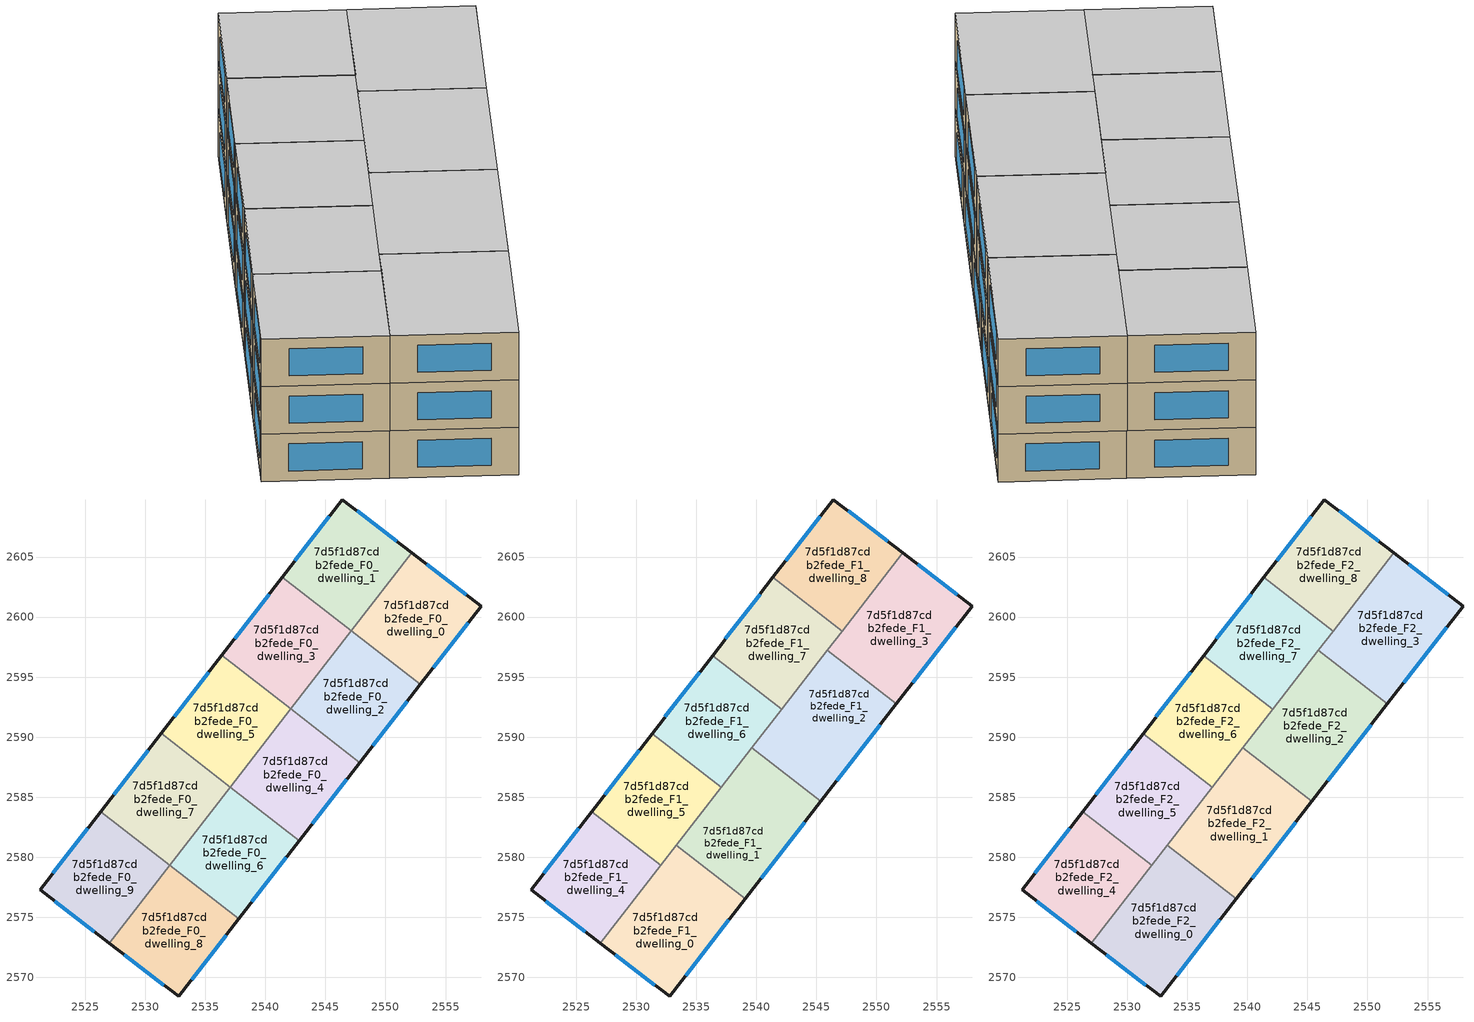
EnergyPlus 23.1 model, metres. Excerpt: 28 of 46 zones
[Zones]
7d5f1d87cdb2fede_F0_dwelling_0
 floor ground (EU_floor_Construction): 2557.96,2600.91 2552.9,2594.39 2547.16,2598.84 2552.19,2605.34 z0
 wall outside (EU_wall_Construction): 2552.9,2594.39 2557.96,2600.91 2552.19,2605.34 z0:3
 wall to 7d5f1d87cdb2fede_F0_dwelling_1 (EU_wall_Construction): 2552.19,2605.34 2547.16,2598.84 z0:3
 wall to 7d5f1d87cdb2fede_F0_dwelling_2 (EU_wall_Construction): 2547.16,2598.84 2552.9,2594.39 z0:3
 window (EU_Window_Construction): 2556.72,2601.86 2553.43,2604.39 / 2553.99,2595.79 2556.87,2599.52 z0.64:2.36
 ceiling adiabatic (EU_roof_Construction): 2552.9,2594.39 2557.96,2600.91 2552.19,2605.34 2547.16,2598.84 z3
7d5f1d87cdb2fede_F0_dwelling_1
 floor ground (EU_floor_Construction): 2552.19,2605.34 2547.16,2598.84 2541.4,2603.3 2546.41,2609.78 z0
 wall outside (EU_wall_Construction): 2552.19,2605.34 2546.41,2609.78 2541.4,2603.3 z0:3
 wall to 7d5f1d87cdb2fede_F0_dwelling_3 (EU_wall_Construction): 2541.4,2603.3 2547.15,2598.85 z0:3
 wall to 7d5f1d87cdb2fede_F0_dwelling_2 (EU_wall_Construction): 2547.15,2598.85 2547.16,2598.84 z0:3
 window (EU_Window_Construction): 2545.34,2608.4 2542.47,2604.69 / 2550.96,2606.29 2547.65,2608.83 z0.64:2.36
 ceiling adiabatic (EU_roof_Construction): 2547.16,2598.84 2552.19,2605.34 2552.18,2605.35 2547.15,2598.85 z3
7d5f1d87cdb2fede_F0_dwelling_2
 floor ground (EU_floor_Construction): 2552.9,2594.39 2547.87,2587.89 2542.11,2592.35 2547.15,2598.85 z0
 wall outside (EU_wall_Construction): 2547.87,2587.89 2552.9,2594.39 z0:3
 wall to 7d5f1d87cdb2fede_F0_dwelling_3 (EU_wall_Construction): 2547.15,2598.85 2542.11,2592.35 z0:3
 wall to 7d5f1d87cdb2fede_F0_dwelling_4 (EU_wall_Construction): 2542.11,2592.35 2547.87,2587.89 z0:3
 window (EU_Window_Construction): 2548.95,2589.28 2551.83,2593 z0.64:2.36
 ceiling adiabatic (EU_roof_Construction): 2551.65,2592.78 2552.9,2594.39 2547.15,2598.85 2542.11,2592.35 2545.9,2597.23 z3
7d5f1d87cdb2fede_F0_dwelling_3
 floor ground (EU_floor_Construction): 2547.15,2598.85 2542.11,2592.35 2536.36,2596.81 2541.4,2603.3 z0
 wall outside (EU_wall_Construction): 2541.4,2603.3 2536.36,2596.81 z0:3
 wall to 7d5f1d87cdb2fede_F0_dwelling_5 (EU_wall_Construction): 2536.36,2596.81 2542.11,2592.35 z0:3
 window (EU_Window_Construction): 2540.32,2601.91 2537.44,2598.2 z0.64:2.36
7d5f1d87cdb2fede_F0_dwelling_4
 floor ground (EU_floor_Construction): 2547.87,2587.89 2542.84,2581.39 2537.08,2585.85 2542.11,2592.35 z0
 wall outside (EU_wall_Construction): 2542.84,2581.39 2547.87,2587.89 z0:3
 wall to 7d5f1d87cdb2fede_F0_dwelling_5 (EU_wall_Construction): 2542.11,2592.35 2537.08,2585.85 z0:3
 wall to 7d5f1d87cdb2fede_F0_dwelling_6 (EU_wall_Construction): 2537.08,2585.85 2542.84,2581.39 z0:3
 window (EU_Window_Construction): 2543.91,2582.78 2546.79,2586.5 z0.64:2.36
 ceiling adiabatic (EU_roof_Construction): 2542.84,2581.39 2547.87,2587.89 2542.11,2592.35 2537.08,2585.85 z3
7d5f1d87cdb2fede_F0_dwelling_5
 floor ground (EU_floor_Construction): 2542.11,2592.35 2537.08,2585.85 2531.33,2590.31 2536.36,2596.81 z0
 wall outside (EU_wall_Construction): 2536.36,2596.81 2531.33,2590.31 z0:3
 wall to 7d5f1d87cdb2fede_F0_dwelling_7 (EU_wall_Construction): 2531.33,2590.31 2537.08,2585.85 z0:3
 window (EU_Window_Construction): 2535.28,2595.41 2532.41,2591.7 z0.64:2.36
7d5f1d87cdb2fede_F0_dwelling_6
 floor ground (EU_floor_Construction): 2542.84,2581.39 2537.8,2574.89 2532.05,2579.35 2537.08,2585.85 z0
 wall outside (EU_wall_Construction): 2537.8,2574.89 2542.84,2581.39 z0:3
 wall to 7d5f1d87cdb2fede_F0_dwelling_7 (EU_wall_Construction): 2537.08,2585.85 2532.05,2579.35 z0:3
 wall to 7d5f1d87cdb2fede_F0_dwelling_8 (EU_wall_Construction): 2532.05,2579.35 2537.8,2574.89 z0:3
 window (EU_Window_Construction): 2538.88,2576.29 2541.76,2580 z0.64:2.36
7d5f1d87cdb2fede_F0_dwelling_7
 floor ground (EU_floor_Construction): 2537.08,2585.85 2532.05,2579.35 2526.29,2583.81 2531.33,2590.31 z0
 wall outside (EU_wall_Construction): 2531.33,2590.31 2526.29,2583.81 z0:3
 wall to 7d5f1d87cdb2fede_F0_dwelling_9 (EU_wall_Construction): 2526.29,2583.81 2532.04,2579.36 z0:3
 wall to 7d5f1d87cdb2fede_F0_dwelling_8 (EU_wall_Construction): 2532.04,2579.36 2532.05,2579.35 z0:3
 window (EU_Window_Construction): 2530.25,2588.91 2527.37,2585.2 z0.64:2.36
7d5f1d87cdb2fede_F0_dwelling_8
 floor ground (EU_floor_Construction): 2537.8,2574.89 2532.78,2568.42 2527,2572.86 2532.04,2579.36 z0
 wall outside (EU_wall_Construction): 2527,2572.86 2532.78,2568.42 2537.8,2574.89 z0:3
 wall to 7d5f1d87cdb2fede_F0_dwelling_9 (EU_wall_Construction): 2532.04,2579.36 2527,2572.86 z0:3
 window (EU_Window_Construction): 2533.86,2569.8 2536.73,2573.51 / 2528.24,2571.91 2531.54,2569.37 z0.64:2.36
7d5f1d87cdb2fede_F0_dwelling_9
 floor ground (EU_floor_Construction): 2532.04,2579.36 2527,2572.86 2521.24,2577.29 2526.29,2583.81 z0
 wall outside (EU_wall_Construction): 2526.29,2583.81 2521.24,2577.29 2527,2572.86 z0:3
 window (EU_Window_Construction): 2525.21,2582.41 2522.32,2578.68 / 2522.47,2576.34 2525.77,2573.81 z0.64:2.36
7d5f1d87cdb2fede_F1_dwelling_0
 floor to 7d5f1d87cdb2fede_F0_dwelling_8 (EU_floor_Construction): 2537.8,2574.89 2532.78,2568.42 2527.01,2572.85 2532.05,2579.35 z3
 floor to 7d5f1d87cdb2fede_F0_dwelling_6 (EU_floor_Construction): 2539.07,2576.53 2537.8,2574.89 2532.05,2579.35 2533.31,2580.99 z3
 wall outside (EU_wall_Construction): 2527.01,2572.85 2532.78,2568.42 2539.07,2576.53 z3:6
 wall to 7d5f1d87cdb2fede_F1_dwelling_1 (EU_wall_Construction): 2539.07,2576.53 2533.31,2580.99 z3:6
 wall to 7d5f1d87cdb2fede_F1_dwelling_4 (EU_wall_Construction): 2532.04,2579.34 2527.01,2572.85 z3:6
 wall to 7d5f1d87cdb2fede_F1_dwelling_5 (EU_wall_Construction): 2533.31,2580.99 2532.04,2579.34 z3:6
 window (EU_Window_Construction): 2534.13,2570.15 2537.72,2574.79 / 2528.25,2571.9 2531.55,2569.36 z3.64:5.36
7d5f1d87cdb2fede_F1_dwelling_1
 floor to 7d5f1d87cdb2fede_F0_dwelling_6 (EU_floor_Construction): 2542.83,2581.39 2539.07,2576.53 2533.31,2580.99 2537.08,2585.85 z3
 floor adiabatic (EU_floor_Construction): 2545.36,2584.65 2542.83,2581.39 2537.08,2585.85 2539.61,2589.11 z3
 wall outside (EU_wall_Construction): 2539.07,2576.53 2545.36,2584.65 z3:6
 wall to 7d5f1d87cdb2fede_F1_dwelling_2 (EU_wall_Construction): 2545.36,2584.65 2539.61,2589.11 z3:6
 wall to 7d5f1d87cdb2fede_F1_dwelling_5 (EU_wall_Construction): 2537.07,2585.84 2533.31,2580.99 z3:6
 wall to 7d5f1d87cdb2fede_F1_dwelling_6 (EU_wall_Construction): 2539.61,2589.11 2537.07,2585.84 z3:6
 window (EU_Window_Construction): 2540.41,2578.27 2544.01,2582.91 z3.64:5.36
7d5f1d87cdb2fede_F1_dwelling_2
 floor to 7d5f1d87cdb2fede_F0_dwelling_2 (EU_floor_Construction): 2551.65,2592.78 2547.87,2587.89 2542.12,2592.35 2545.9,2597.23 z3
 floor adiabatic (EU_floor_Construction): 2547.87,2587.89 2545.36,2584.65 2539.61,2589.11 2542.12,2592.35 z3
 wall outside (EU_wall_Construction): 2545.36,2584.65 2551.65,2592.78 z3:6
 wall to 7d5f1d87cdb2fede_F1_dwelling_3 (EU_wall_Construction): 2551.65,2592.78 2545.9,2597.23 z3:6
 wall to 7d5f1d87cdb2fede_F1_dwelling_7 (EU_wall_Construction): 2545.9,2597.23 2542.11,2592.34 z3:6
 wall to 7d5f1d87cdb2fede_F1_dwelling_6 (EU_wall_Construction): 2542.11,2592.34 2539.61,2589.11 z3:6
 window (EU_Window_Construction): 2546.71,2586.39 2550.31,2591.04 z3.64:5.36
7d5f1d87cdb2fede_F1_dwelling_3
 floor adiabatic (EU_floor_Construction): 2557.96,2600.91 2551.65,2592.78 2545.9,2597.23 2552.18,2605.35 z3
 wall outside (EU_wall_Construction): 2551.65,2592.78 2557.96,2600.91 2552.18,2605.35 z3:6
 wall to 7d5f1d87cdb2fede_F1_dwelling_8 (EU_wall_Construction): 2552.18,2605.35 2547.14,2598.84 z3:6
 wall to 7d5f1d87cdb2fede_F1_dwelling_7 (EU_wall_Construction): 2547.14,2598.84 2545.9,2597.23 z3:6
 window (EU_Window_Construction): 2556.72,2601.86 2553.42,2604.4 / 2553,2594.52 2556.61,2599.17 z3.64:5.36
7d5f1d87cdb2fede_F1_dwelling_4
 floor to 7d5f1d87cdb2fede_F0_dwelling_9 (EU_floor_Construction): 2532.03,2579.35 2527,2572.86 2521.24,2577.29 2526.28,2583.8 z3
 floor to 7d5f1d87cdb2fede_F0_dwelling_8 (EU_floor_Construction): 2532.04,2579.34 2527.01,2572.85 2527,2572.86 2532.03,2579.35 z3
 wall outside (EU_wall_Construction): 2526.28,2583.8 2521.24,2577.29 2527.01,2572.85 z3:6
 wall to 7d5f1d87cdb2fede_F1_dwelling_5 (EU_wall_Construction): 2532.04,2579.34 2526.28,2583.8 z3:6
 window (EU_Window_Construction): 2522.48,2576.34 2525.78,2573.8 / 2525.2,2582.4 2522.32,2578.68 z3.64:5.36
7d5f1d87cdb2fede_F1_dwelling_5
 floor to 7d5f1d87cdb2fede_F0_dwelling_7 (EU_floor_Construction): 2537.07,2585.84 2532.05,2579.35 2526.29,2583.81 2531.32,2590.3 z3
 floor to 7d5f1d87cdb2fede_F0_dwelling_9 (EU_floor_Construction): 2532.04,2579.36 2532.03,2579.35 2526.28,2583.8 2526.29,2583.81 z3
 wall outside (EU_wall_Construction): 2531.32,2590.3 2526.28,2583.8 z3:6
 wall to 7d5f1d87cdb2fede_F1_dwelling_6 (EU_wall_Construction): 2537.07,2585.84 2531.32,2590.3 z3:6
 window (EU_Window_Construction): 2530.24,2588.9 2527.36,2585.19 z3.64:5.36
7d5f1d87cdb2fede_F1_dwelling_6
 floor to 7d5f1d87cdb2fede_F0_dwelling_5 (EU_floor_Construction): 2542.11,2592.34 2537.08,2585.85 2531.33,2590.31 2536.35,2596.79 z3
 floor to 7d5f1d87cdb2fede_F0_dwelling_7 (EU_floor_Construction): 2537.08,2585.85 2537.07,2585.84 2531.32,2590.3 2531.33,2590.31 z3
 wall outside (EU_wall_Construction): 2536.35,2596.79 2531.32,2590.3 z3:6
 wall to 7d5f1d87cdb2fede_F1_dwelling_7 (EU_wall_Construction): 2542.11,2592.34 2536.35,2596.79 z3:6
 window (EU_Window_Construction): 2535.27,2595.4 2532.4,2591.69 z3.64:5.36
7d5f1d87cdb2fede_F1_dwelling_7
 floor to 7d5f1d87cdb2fede_F0_dwelling_3 (EU_floor_Construction): 2547.14,2598.84 2542.11,2592.35 2536.36,2596.81 2541.39,2603.29 z3
 floor to 7d5f1d87cdb2fede_F0_dwelling_5 (EU_floor_Construction): 2542.11,2592.35 2542.11,2592.34 2536.35,2596.79 2536.36,2596.81 z3
 wall outside (EU_wall_Construction): 2541.39,2603.29 2536.35,2596.79 z3:6
 wall to 7d5f1d87cdb2fede_F1_dwelling_8 (EU_wall_Construction): 2547.14,2598.84 2541.39,2603.29 z3:6
 window (EU_Window_Construction): 2540.31,2601.9 2537.43,2598.19 z3.64:5.36
7d5f1d87cdb2fede_F1_dwelling_8
 floor to 7d5f1d87cdb2fede_F0_dwelling_1 (EU_floor_Construction): 2552.18,2605.35 2547.15,2598.85 2541.4,2603.3 2546.41,2609.78 z3
 floor to 7d5f1d87cdb2fede_F0_dwelling_3 (EU_floor_Construction): 2547.15,2598.85 2547.14,2598.84 2541.39,2603.29 2541.4,2603.3 z3
 wall outside (EU_wall_Construction): 2552.18,2605.35 2546.41,2609.78 2541.39,2603.29 z3:6
 window (EU_Window_Construction): 2545.34,2608.39 2542.46,2604.68 / 2550.95,2606.3 2547.65,2608.83 z3.64:5.36
7d5f1d87cdb2fede_F2_dwelling_0
 floor to 7d5f1d87cdb2fede_F1_dwelling_0 (EU_floor_Construction): 2539.07,2576.53 2532.78,2568.42 2527.01,2572.85 2533.31,2580.99 z6
 wall outside (EU_wall_Construction): 2527.01,2572.85 2532.78,2568.42 2539.07,2576.53 z6:9
 wall to 7d5f1d87cdb2fede_F2_dwelling_1 (EU_wall_Construction): 2539.07,2576.53 2533.31,2580.99 z6:9
 wall to 7d5f1d87cdb2fede_F2_dwelling_4 (EU_wall_Construction): 2532.04,2579.34 2527.01,2572.85 z6:9
 wall to 7d5f1d87cdb2fede_F2_dwelling_5 (EU_wall_Construction): 2533.31,2580.99 2532.04,2579.34 z6:9
 window (EU_Window_Construction): 2534.13,2570.15 2537.72,2574.79 / 2528.25,2571.9 2531.55,2569.36 z6.64:8.36
 ceiling to 7d5f1d87cdb2fede_F3_dwelling_0 (EU_floor_Construction): 2532.78,2568.42 2539.07,2576.53 2533.31,2580.99 2527.01,2572.85 z9
7d5f1d87cdb2fede_F2_dwelling_1
 floor to 7d5f1d87cdb2fede_F1_dwelling_1 (EU_floor_Construction): 2545.36,2584.65 2539.07,2576.53 2533.31,2580.99 2539.61,2589.11 z6
 wall outside (EU_wall_Construction): 2539.07,2576.53 2545.36,2584.65 z6:9
 wall to 7d5f1d87cdb2fede_F2_dwelling_2 (EU_wall_Construction): 2545.36,2584.65 2539.61,2589.11 z6:9
 wall to 7d5f1d87cdb2fede_F2_dwelling_5 (EU_wall_Construction): 2537.07,2585.84 2533.31,2580.99 z6:9
 wall to 7d5f1d87cdb2fede_F2_dwelling_6 (EU_wall_Construction): 2539.61,2589.11 2537.07,2585.84 z6:9
 window (EU_Window_Construction): 2540.41,2578.27 2544.01,2582.91 z6.64:8.36
 ceiling to 7d5f1d87cdb2fede_F3_dwelling_1 (EU_floor_Construction): 2539.07,2576.53 2545.36,2584.65 2539.61,2589.11 2533.31,2580.99 z9
7d5f1d87cdb2fede_F2_dwelling_2
 floor to 7d5f1d87cdb2fede_F1_dwelling_2 (EU_floor_Construction): 2551.65,2592.78 2545.36,2584.65 2539.61,2589.11 2545.9,2597.23 z6
 wall outside (EU_wall_Construction): 2545.36,2584.65 2551.65,2592.78 z6:9
 wall to 7d5f1d87cdb2fede_F2_dwelling_3 (EU_wall_Construction): 2551.65,2592.78 2545.9,2597.23 z6:9
 wall to 7d5f1d87cdb2fede_F2_dwelling_7 (EU_wall_Construction): 2545.9,2597.23 2542.11,2592.34 z6:9
 wall to 7d5f1d87cdb2fede_F2_dwelling_6 (EU_wall_Construction): 2542.11,2592.34 2539.61,2589.11 z6:9
 window (EU_Window_Construction): 2546.71,2586.39 2550.31,2591.04 z6.64:8.36
 ceiling to 7d5f1d87cdb2fede_F3_dwelling_2 (EU_floor_Construction): 2545.36,2584.65 2551.65,2592.78 2545.9,2597.23 2539.61,2589.11 z9
7d5f1d87cdb2fede_F2_dwelling_3
 floor to 7d5f1d87cdb2fede_F1_dwelling_3 (EU_floor_Construction): 2557.96,2600.91 2551.65,2592.78 2545.9,2597.23 2552.18,2605.35 z6
 wall outside (EU_wall_Construction): 2551.65,2592.78 2557.96,2600.91 2552.18,2605.35 z6:9
 wall to 7d5f1d87cdb2fede_F2_dwelling_8 (EU_wall_Construction): 2552.18,2605.35 2547.14,2598.84 z6:9
 wall to 7d5f1d87cdb2fede_F2_dwelling_7 (EU_wall_Construction): 2547.14,2598.84 2545.9,2597.23 z6:9
 window (EU_Window_Construction): 2556.72,2601.86 2553.42,2604.4 / 2553,2594.52 2556.61,2599.17 z6.64:8.36
 ceiling to 7d5f1d87cdb2fede_F3_dwelling_3 (EU_floor_Construction): 2551.65,2592.78 2557.96,2600.91 2552.18,2605.35 2545.9,2597.23 z9
7d5f1d87cdb2fede_F2_dwelling_4
 floor to 7d5f1d87cdb2fede_F1_dwelling_4 (EU_floor_Construction): 2532.04,2579.34 2527.01,2572.85 2521.24,2577.29 2526.28,2583.8 z6
 wall outside (EU_wall_Construction): 2526.28,2583.8 2521.24,2577.29 2527.01,2572.85 z6:9
 wall to 7d5f1d87cdb2fede_F2_dwelling_5 (EU_wall_Construction): 2532.04,2579.34 2526.28,2583.8 z6:9
 window (EU_Window_Construction): 2522.48,2576.34 2525.78,2573.8 / 2525.2,2582.4 2522.32,2578.68 z6.64:8.36
 ceiling to 7d5f1d87cdb2fede_F3_dwelling_4 (EU_floor_Construction): 2527.01,2572.85 2532.04,2579.34 2526.28,2583.8 2521.24,2577.29 z9
7d5f1d87cdb2fede_F2_dwelling_5
 floor to 7d5f1d87cdb2fede_F1_dwelling_5 (EU_floor_Construction): 2537.07,2585.84 2532.04,2579.34 2526.28,2583.8 2531.32,2590.3 z6
 wall outside (EU_wall_Construction): 2531.32,2590.3 2526.28,2583.8 z6:9
 wall to 7d5f1d87cdb2fede_F2_dwelling_6 (EU_wall_Construction): 2537.07,2585.84 2531.32,2590.3 z6:9
 window (EU_Window_Construction): 2530.24,2588.9 2527.36,2585.19 z6.64:8.36
 ceiling to 7d5f1d87cdb2fede_F3_dwelling_5 (EU_floor_Construction): 2532.04,2579.34 2537.07,2585.84 2531.32,2590.3 2526.28,2583.8 z9
7d5f1d87cdb2fede_F2_dwelling_6
 floor to 7d5f1d87cdb2fede_F1_dwelling_6 (EU_floor_Construction): 2542.11,2592.34 2537.07,2585.84 2531.32,2590.3 2536.35,2596.79 z6
 wall outside (EU_wall_Construction): 2536.35,2596.79 2531.32,2590.3 z6:9
 wall to 7d5f1d87cdb2fede_F2_dwelling_7 (EU_wall_Construction): 2542.11,2592.34 2536.35,2596.79 z6:9
 window (EU_Window_Construction): 2535.27,2595.4 2532.4,2591.69 z6.64:8.36
 ceiling to 7d5f1d87cdb2fede_F3_dwelling_6 (EU_floor_Construction): 2537.07,2585.84 2542.11,2592.34 2536.35,2596.79 2531.32,2590.3 z9
7d5f1d87cdb2fede_F2_dwelling_7
 floor to 7d5f1d87cdb2fede_F1_dwelling_7 (EU_floor_Construction): 2547.14,2598.84 2542.11,2592.34 2536.35,2596.79 2541.39,2603.29 z6
 wall outside (EU_wall_Construction): 2541.39,2603.29 2536.35,2596.79 z6:9
 wall to 7d5f1d87cdb2fede_F2_dwelling_8 (EU_wall_Construction): 2547.14,2598.84 2541.39,2603.29 z6:9
 window (EU_Window_Construction): 2540.31,2601.9 2537.43,2598.19 z6.64:8.36
 ceiling to 7d5f1d87cdb2fede_F3_dwelling_7 (EU_floor_Construction): 2542.11,2592.34 2547.14,2598.84 2541.39,2603.29 2536.35,2596.79 z9
7d5f1d87cdb2fede_F2_dwelling_8
 floor to 7d5f1d87cdb2fede_F1_dwelling_8 (EU_floor_Construction): 2552.18,2605.35 2547.14,2598.84 2541.39,2603.29 2546.41,2609.78 z6
 wall outside (EU_wall_Construction): 2552.18,2605.35 2546.41,2609.78 2541.39,2603.29 z6:9
 window (EU_Window_Construction): 2545.34,2608.39 2542.46,2604.68 / 2550.95,2606.3 2547.65,2608.83 z6.64:8.36
 ceiling to 7d5f1d87cdb2fede_F3_dwelling_8 (EU_floor_Construction): 2547.14,2598.84 2552.18,2605.35 2546.41,2609.78 2541.39,2603.29 z9
[Building]
EU S2 Campaign: North Axis=0; Terrain=City; Solar Distribution=FullExterior
[Site:Location]
Yerevan-Zvartnots.Intl.AP: Latitude=40.15; Longitude=44.383; Time Zone=4; Elevation=854
[SizingPeriod:WeatherFileDays]
AnnualSizingPeriod: Begin Month=1; Begin Day of Month=1; End Month=12; End Day of Month=31; Day of Week for Start Day=Monday; Use Weather File Daylight Saving Period=No; Use Weather File Rain and Snow Indicators=No
[MATERIAL]
EU_InternalMass_Material: Roughness=MediumRough; Thickness=0.1; Conductivity=1; Density=1800; Specific Heat=900; Thermal Absorptance=0.9; Solar Absorptance=0.7; Visible Absorptance=0.7
[MATERIAL:NOMASS] Roughness=MediumRough; Thermal Absorptance=0.9; Solar Absorptance=0.7; Visible Absorptance=0.7
Name | Thermal Resistance
EU_wall_NoMass | 1.05043
EU_roof_NoMass | 1.45357
EU_floor_NoMass | 0.478065
[WINDOWMATERIAL:SIMPLEGLAZINGSYSTEM]
EU_Window_SimpleGlazing: UFactor=2.5566; Solar Heat Gain Coefficient=0.75; Visible Transmittance=0.75
[CONSTRUCTION]
EU_wall_Construction: EU_wall_NoMass
EU_roof_Construction: EU_roof_NoMass
EU_floor_Construction: EU_floor_NoMass
EU_Window_Construction: EU_Window_SimpleGlazing
EU_InternalMass_Construction: EU_InternalMass_Material
[ZONE] Type=1; Multiplier=1; Ceiling Height=autocalculate; Floor Area=autocalculate; Part of Total Floor Area=Yes
Name | Volume
7d5f1d87cdb2fede_F0_dwelling_0 | 179.514
7d5f1d87cdb2fede_F1_dwelling_0; 7d5f1d87cdb2fede_F2_dwelling_0 | 224.367
7d5f1d87cdb2fede_F0_dwelling_1; 7d5f1d87cdb2fede_F0_dwelling_8 | 179.521
7d5f1d87cdb2fede_F1_dwelling_1; 7d5f1d87cdb2fede_F2_dwelling_1 | 224.356
7d5f1d87cdb2fede_F0_dwelling_2; 7d5f1d87cdb2fede_F1_dwelling_5; 7d5f1d87cdb2fede_F2_dwelling_5; 7d5f1d87cdb2fede_F0_dwelling_6 | 179.528
7d5f1d87cdb2fede_F1_dwelling_2; 7d5f1d87cdb2fede_F2_dwelling_2 | 224.392
7d5f1d87cdb2fede_F0_dwelling_3 | 179.495
7d5f1d87cdb2fede_F1_dwelling_3; 7d5f1d87cdb2fede_F2_dwelling_3 | 224.372
7d5f1d87cdb2fede_F0_dwelling_4 | 179.51
7d5f1d87cdb2fede_F1_dwelling_4; 7d5f1d87cdb2fede_F2_dwelling_4; 7d5f1d87cdb2fede_F1_dwelling_8; 7d5f1d87cdb2fede_F2_dwelling_8 | 179.518
7d5f1d87cdb2fede_F0_dwelling_5; 7d5f1d87cdb2fede_F1_dwelling_7; 7d5f1d87cdb2fede_F2_dwelling_7 | 179.496
7d5f1d87cdb2fede_F1_dwelling_6; 7d5f1d87cdb2fede_F2_dwelling_6 | 179.529
7d5f1d87cdb2fede_F0_dwelling_7 | 179.526
7d5f1d87cdb2fede_F0_dwelling_9 | 179.513
[INTERNALMASS] Construction=EU_InternalMass_Construction
Name | Zone or ZoneList | Surface Area
7d5f1d87cdb2fede_F0_dwelling_0_EU_InternalMass | 7d5f1d87cdb2fede_F0_dwelling_0 | 59.8379
7d5f1d87cdb2fede_F0_dwelling_1_EU_InternalMass | 7d5f1d87cdb2fede_F0_dwelling_1 | 59.8404
7d5f1d87cdb2fede_F0_dwelling_2_EU_InternalMass | 7d5f1d87cdb2fede_F0_dwelling_2 | 59.8427
7d5f1d87cdb2fede_F0_dwelling_3_EU_InternalMass | 7d5f1d87cdb2fede_F0_dwelling_3 | 59.8318
7d5f1d87cdb2fede_F0_dwelling_4_EU_InternalMass | 7d5f1d87cdb2fede_F0_dwelling_4 | 59.8368
7d5f1d87cdb2fede_F0_dwelling_5_EU_InternalMass | 7d5f1d87cdb2fede_F0_dwelling_5 | 59.8318
7d5f1d87cdb2fede_F0_dwelling_6_EU_InternalMass | 7d5f1d87cdb2fede_F0_dwelling_6 | 59.8427
7d5f1d87cdb2fede_F0_dwelling_7_EU_InternalMass | 7d5f1d87cdb2fede_F0_dwelling_7 | 59.842
7d5f1d87cdb2fede_F0_dwelling_8_EU_InternalMass | 7d5f1d87cdb2fede_F0_dwelling_8 | 59.8404
7d5f1d87cdb2fede_F0_dwelling_9_EU_InternalMass | 7d5f1d87cdb2fede_F0_dwelling_9 | 59.8379
7d5f1d87cdb2fede_F1_dwelling_0_EU_InternalMass | 7d5f1d87cdb2fede_F1_dwelling_0 | 74.7892
7d5f1d87cdb2fede_F1_dwelling_1_EU_InternalMass | 7d5f1d87cdb2fede_F1_dwelling_1 | 74.7853
7d5f1d87cdb2fede_F1_dwelling_2_EU_InternalMass | 7d5f1d87cdb2fede_F1_dwelling_2 | 74.8011
7d5f1d87cdb2fede_F1_dwelling_3_EU_InternalMass | 7d5f1d87cdb2fede_F1_dwelling_3 | 74.791
7d5f1d87cdb2fede_F1_dwelling_4_EU_InternalMass | 7d5f1d87cdb2fede_F1_dwelling_4 | 59.8393
7d5f1d87cdb2fede_F1_dwelling_5_EU_InternalMass | 7d5f1d87cdb2fede_F1_dwelling_5 | 59.8427
7d5f1d87cdb2fede_F1_dwelling_6_EU_InternalMass | 7d5f1d87cdb2fede_F1_dwelling_6 | 59.8427
7d5f1d87cdb2fede_F1_dwelling_7_EU_InternalMass | 7d5f1d87cdb2fede_F1_dwelling_7 | 59.8318
7d5f1d87cdb2fede_F1_dwelling_8_EU_InternalMass | 7d5f1d87cdb2fede_F1_dwelling_8 | 59.8393
7d5f1d87cdb2fede_F2_dwelling_0_EU_InternalMass | 7d5f1d87cdb2fede_F2_dwelling_0 | 74.7892
7d5f1d87cdb2fede_F2_dwelling_1_EU_InternalMass | 7d5f1d87cdb2fede_F2_dwelling_1 | 74.7853
7d5f1d87cdb2fede_F2_dwelling_2_EU_InternalMass | 7d5f1d87cdb2fede_F2_dwelling_2 | 74.8011
7d5f1d87cdb2fede_F2_dwelling_3_EU_InternalMass | 7d5f1d87cdb2fede_F2_dwelling_3 | 74.791
7d5f1d87cdb2fede_F2_dwelling_4_EU_InternalMass | 7d5f1d87cdb2fede_F2_dwelling_4 | 59.8393
7d5f1d87cdb2fede_F2_dwelling_5_EU_InternalMass | 7d5f1d87cdb2fede_F2_dwelling_5 | 59.8427
7d5f1d87cdb2fede_F2_dwelling_6_EU_InternalMass | 7d5f1d87cdb2fede_F2_dwelling_6 | 59.8427
7d5f1d87cdb2fede_F2_dwelling_7_EU_InternalMass | 7d5f1d87cdb2fede_F2_dwelling_7 | 59.8318
7d5f1d87cdb2fede_F2_dwelling_8_EU_InternalMass | 7d5f1d87cdb2fede_F2_dwelling_8 | 59.8393
[OTHEREQUIPMENT] Fuel Type=Electricity; Design Level Calculation Method=Watts/Area; Power per Zone Floor Area=1; Fraction Latent=0; Fraction Radiant=0; Fraction Lost=0; Carbon Dioxide Generation Rate=0; EndUse Subcategory=EU_Step8_InternalGains
Name | Zone or ZoneList or Space or SpaceList | Schedule
EU_Step8_InternalGain_7d5f1d87cdb2fede_F0_dwelling_0_f000 | 7d5f1d87cdb2fede_F0_dwelling_0 | EU_Step8_GainSchedule_7d5f1d87cdb2fede_F0_dwelling_0_f000
EU_Step8_InternalGain_7d5f1d87cdb2fede_F0_dwelling_1_f000 | 7d5f1d87cdb2fede_F0_dwelling_1 | EU_Step8_GainSchedule_7d5f1d87cdb2fede_F0_dwelling_1_f000
EU_Step8_InternalGain_7d5f1d87cdb2fede_F0_dwelling_2_f000 | 7d5f1d87cdb2fede_F0_dwelling_2 | EU_Step8_GainSchedule_7d5f1d87cdb2fede_F0_dwelling_2_f000
EU_Step8_InternalGain_7d5f1d87cdb2fede_F0_dwelling_3_f000 | 7d5f1d87cdb2fede_F0_dwelling_3 | EU_Step8_GainSchedule_7d5f1d87cdb2fede_F0_dwelling_3_f000
EU_Step8_InternalGain_7d5f1d87cdb2fede_F0_dwelling_4_f000 | 7d5f1d87cdb2fede_F0_dwelling_4 | EU_Step8_GainSchedule_7d5f1d87cdb2fede_F0_dwelling_4_f000
EU_Step8_InternalGain_7d5f1d87cdb2fede_F0_dwelling_5_f000 | 7d5f1d87cdb2fede_F0_dwelling_5 | EU_Step8_GainSchedule_7d5f1d87cdb2fede_F0_dwelling_5_f000
EU_Step8_InternalGain_7d5f1d87cdb2fede_F0_dwelling_6_f000 | 7d5f1d87cdb2fede_F0_dwelling_6 | EU_Step8_GainSchedule_7d5f1d87cdb2fede_F0_dwelling_6_f000
EU_Step8_InternalGain_7d5f1d87cdb2fede_F0_dwelling_7_f000 | 7d5f1d87cdb2fede_F0_dwelling_7 | EU_Step8_GainSchedule_7d5f1d87cdb2fede_F0_dwelling_7_f000
EU_Step8_InternalGain_7d5f1d87cdb2fede_F0_dwelling_8_f000 | 7d5f1d87cdb2fede_F0_dwelling_8 | EU_Step8_GainSchedule_7d5f1d87cdb2fede_F0_dwelling_8_f000
EU_Step8_InternalGain_7d5f1d87cdb2fede_F0_dwelling_9_f000 | 7d5f1d87cdb2fede_F0_dwelling_9 | EU_Step8_GainSchedule_7d5f1d87cdb2fede_F0_dwelling_9_f000
EU_Step8_InternalGain_7d5f1d87cdb2fede_F1_dwelling_0_f000 | 7d5f1d87cdb2fede_F1_dwelling_0 | EU_Step8_GainSchedule_7d5f1d87cdb2fede_F1_dwelling_0_f000
EU_Step8_InternalGain_7d5f1d87cdb2fede_F1_dwelling_1_f000 | 7d5f1d87cdb2fede_F1_dwelling_1 | EU_Step8_GainSchedule_7d5f1d87cdb2fede_F1_dwelling_1_f000
EU_Step8_InternalGain_7d5f1d87cdb2fede_F1_dwelling_2_f000 | 7d5f1d87cdb2fede_F1_dwelling_2 | EU_Step8_GainSchedule_7d5f1d87cdb2fede_F1_dwelling_2_f000
EU_Step8_InternalGain_7d5f1d87cdb2fede_F1_dwelling_3_f000 | 7d5f1d87cdb2fede_F1_dwelling_3 | EU_Step8_GainSchedule_7d5f1d87cdb2fede_F1_dwelling_3_f000
EU_Step8_InternalGain_7d5f1d87cdb2fede_F1_dwelling_4_f000 | 7d5f1d87cdb2fede_F1_dwelling_4 | EU_Step8_GainSchedule_7d5f1d87cdb2fede_F1_dwelling_4_f000
EU_Step8_InternalGain_7d5f1d87cdb2fede_F1_dwelling_5_f000 | 7d5f1d87cdb2fede_F1_dwelling_5 | EU_Step8_GainSchedule_7d5f1d87cdb2fede_F1_dwelling_5_f000
EU_Step8_InternalGain_7d5f1d87cdb2fede_F1_dwelling_6_f000 | 7d5f1d87cdb2fede_F1_dwelling_6 | EU_Step8_GainSchedule_7d5f1d87cdb2fede_F1_dwelling_6_f000
EU_Step8_InternalGain_7d5f1d87cdb2fede_F1_dwelling_7_f000 | 7d5f1d87cdb2fede_F1_dwelling_7 | EU_Step8_GainSchedule_7d5f1d87cdb2fede_F1_dwelling_7_f000
EU_Step8_InternalGain_7d5f1d87cdb2fede_F1_dwelling_8_f000 | 7d5f1d87cdb2fede_F1_dwelling_8 | EU_Step8_GainSchedule_7d5f1d87cdb2fede_F1_dwelling_8_f000
EU_Step8_InternalGain_7d5f1d87cdb2fede_F2_dwelling_0_f000 | 7d5f1d87cdb2fede_F2_dwelling_0 | EU_Step8_GainSchedule_7d5f1d87cdb2fede_F2_dwelling_0_f000
EU_Step8_InternalGain_7d5f1d87cdb2fede_F2_dwelling_1_f000 | 7d5f1d87cdb2fede_F2_dwelling_1 | EU_Step8_GainSchedule_7d5f1d87cdb2fede_F2_dwelling_1_f000
EU_Step8_InternalGain_7d5f1d87cdb2fede_F2_dwelling_2_f000 | 7d5f1d87cdb2fede_F2_dwelling_2 | EU_Step8_GainSchedule_7d5f1d87cdb2fede_F2_dwelling_2_f000
EU_Step8_InternalGain_7d5f1d87cdb2fede_F2_dwelling_3_f000 | 7d5f1d87cdb2fede_F2_dwelling_3 | EU_Step8_GainSchedule_7d5f1d87cdb2fede_F2_dwelling_3_f000
EU_Step8_InternalGain_7d5f1d87cdb2fede_F2_dwelling_4_f000 | 7d5f1d87cdb2fede_F2_dwelling_4 | EU_Step8_GainSchedule_7d5f1d87cdb2fede_F2_dwelling_4_f000
EU_Step8_InternalGain_7d5f1d87cdb2fede_F2_dwelling_5_f000 | 7d5f1d87cdb2fede_F2_dwelling_5 | EU_Step8_GainSchedule_7d5f1d87cdb2fede_F2_dwelling_5_f000
EU_Step8_InternalGain_7d5f1d87cdb2fede_F2_dwelling_6_f000 | 7d5f1d87cdb2fede_F2_dwelling_6 | EU_Step8_GainSchedule_7d5f1d87cdb2fede_F2_dwelling_6_f000
EU_Step8_InternalGain_7d5f1d87cdb2fede_F2_dwelling_7_f000 | 7d5f1d87cdb2fede_F2_dwelling_7 | EU_Step8_GainSchedule_7d5f1d87cdb2fede_F2_dwelling_7_f000
EU_Step8_InternalGain_7d5f1d87cdb2fede_F2_dwelling_8_f000 | 7d5f1d87cdb2fede_F2_dwelling_8 | EU_Step8_GainSchedule_7d5f1d87cdb2fede_F2_dwelling_8_f000
[ZONEVENTILATION:DESIGNFLOWRATE] Schedule=EU_AlwaysOn; Design Flow Rate Calculation Method=AirChanges/Hour; Air Changes per Hour=0.557805; Ventilation Type=Natural; Fan Pressure Rise=0; Fan Total Efficiency=1; Constant Term Coefficient=1; Temperature Term Coefficient=0; Velocity Term Coefficient=0; Velocity Squared Term Coefficient=0; Minimum Indoor Temperature=-100; Maximum Indoor Temperature=100; Delta Temperature=-100; Minimum Outdoor Temperature=-100; Maximum Outdoor Temperature=100; Maximum Wind Speed=40
Name | Zone or ZoneList or Space or SpaceList
EU_ConstantAir_7d5f1d87cdb2fede_F0_dwelling_0 | 7d5f1d87cdb2fede_F0_dwelling_0
EU_ConstantAir_7d5f1d87cdb2fede_F0_dwelling_1 | 7d5f1d87cdb2fede_F0_dwelling_1
EU_ConstantAir_7d5f1d87cdb2fede_F0_dwelling_2 | 7d5f1d87cdb2fede_F0_dwelling_2
EU_ConstantAir_7d5f1d87cdb2fede_F0_dwelling_3 | 7d5f1d87cdb2fede_F0_dwelling_3
EU_ConstantAir_7d5f1d87cdb2fede_F0_dwelling_4 | 7d5f1d87cdb2fede_F0_dwelling_4
EU_ConstantAir_7d5f1d87cdb2fede_F0_dwelling_5 | 7d5f1d87cdb2fede_F0_dwelling_5
EU_ConstantAir_7d5f1d87cdb2fede_F0_dwelling_6 | 7d5f1d87cdb2fede_F0_dwelling_6
EU_ConstantAir_7d5f1d87cdb2fede_F0_dwelling_7 | 7d5f1d87cdb2fede_F0_dwelling_7
EU_ConstantAir_7d5f1d87cdb2fede_F0_dwelling_8 | 7d5f1d87cdb2fede_F0_dwelling_8
EU_ConstantAir_7d5f1d87cdb2fede_F0_dwelling_9 | 7d5f1d87cdb2fede_F0_dwelling_9
EU_ConstantAir_7d5f1d87cdb2fede_F1_dwelling_0 | 7d5f1d87cdb2fede_F1_dwelling_0
EU_ConstantAir_7d5f1d87cdb2fede_F1_dwelling_1 | 7d5f1d87cdb2fede_F1_dwelling_1
EU_ConstantAir_7d5f1d87cdb2fede_F1_dwelling_2 | 7d5f1d87cdb2fede_F1_dwelling_2
EU_ConstantAir_7d5f1d87cdb2fede_F1_dwelling_3 | 7d5f1d87cdb2fede_F1_dwelling_3
EU_ConstantAir_7d5f1d87cdb2fede_F1_dwelling_4 | 7d5f1d87cdb2fede_F1_dwelling_4
EU_ConstantAir_7d5f1d87cdb2fede_F1_dwelling_5 | 7d5f1d87cdb2fede_F1_dwelling_5
EU_ConstantAir_7d5f1d87cdb2fede_F1_dwelling_6 | 7d5f1d87cdb2fede_F1_dwelling_6
EU_ConstantAir_7d5f1d87cdb2fede_F1_dwelling_7 | 7d5f1d87cdb2fede_F1_dwelling_7
EU_ConstantAir_7d5f1d87cdb2fede_F1_dwelling_8 | 7d5f1d87cdb2fede_F1_dwelling_8
EU_ConstantAir_7d5f1d87cdb2fede_F2_dwelling_0 | 7d5f1d87cdb2fede_F2_dwelling_0
EU_ConstantAir_7d5f1d87cdb2fede_F2_dwelling_1 | 7d5f1d87cdb2fede_F2_dwelling_1
EU_ConstantAir_7d5f1d87cdb2fede_F2_dwelling_2 | 7d5f1d87cdb2fede_F2_dwelling_2
EU_ConstantAir_7d5f1d87cdb2fede_F2_dwelling_3 | 7d5f1d87cdb2fede_F2_dwelling_3
EU_ConstantAir_7d5f1d87cdb2fede_F2_dwelling_4 | 7d5f1d87cdb2fede_F2_dwelling_4
EU_ConstantAir_7d5f1d87cdb2fede_F2_dwelling_5 | 7d5f1d87cdb2fede_F2_dwelling_5
EU_ConstantAir_7d5f1d87cdb2fede_F2_dwelling_6 | 7d5f1d87cdb2fede_F2_dwelling_6
EU_ConstantAir_7d5f1d87cdb2fede_F2_dwelling_7 | 7d5f1d87cdb2fede_F2_dwelling_7
EU_ConstantAir_7d5f1d87cdb2fede_F2_dwelling_8 | 7d5f1d87cdb2fede_F2_dwelling_8
[HVACTEMPLATE:THERMOSTAT] Constant Heating Setpoint=20; Constant Cooling Setpoint=50
EU_HeatOnly_7d5f1d87cdb2fede_F0_dwelling_0; EU_HeatOnly_7d5f1d87cdb2fede_F0_dwelling_1; EU_HeatOnly_7d5f1d87cdb2fede_F0_dwelling_2; EU_HeatOnly_7d5f1d87cdb2fede_F0_dwelling_3; EU_HeatOnly_7d5f1d87cdb2fede_F0_dwelling_4; EU_HeatOnly_7d5f1d87cdb2fede_F0_dwelling_5; EU_HeatOnly_7d5f1d87cdb2fede_F0_dwelling_6; EU_HeatOnly_7d5f1d87cdb2fede_F0_dwelling_7; EU_HeatOnly_7d5f1d87cdb2fede_F0_dwelling_8; EU_HeatOnly_7d5f1d87cdb2fede_F0_dwelling_9; EU_HeatOnly_7d5f1d87cdb2fede_F1_dwelling_0; EU_HeatOnly_7d5f1d87cdb2fede_F1_dwelling_1; EU_HeatOnly_7d5f1d87cdb2fede_F1_dwelling_2; EU_HeatOnly_7d5f1d87cdb2fede_F1_dwelling_3; EU_HeatOnly_7d5f1d87cdb2fede_F1_dwelling_4; EU_HeatOnly_7d5f1d87cdb2fede_F1_dwelling_5; EU_HeatOnly_7d5f1d87cdb2fede_F1_dwelling_6; EU_HeatOnly_7d5f1d87cdb2fede_F1_dwelling_7; EU_HeatOnly_7d5f1d87cdb2fede_F1_dwelling_8; EU_HeatOnly_7d5f1d87cdb2fede_F2_dwelling_0; EU_HeatOnly_7d5f1d87cdb2fede_F2_dwelling_1; EU_HeatOnly_7d5f1d87cdb2fede_F2_dwelling_2; EU_HeatOnly_7d5f1d87cdb2fede_F2_dwelling_3; EU_HeatOnly_7d5f1d87cdb2fede_F2_dwelling_4; EU_HeatOnly_7d5f1d87cdb2fede_F2_dwelling_5; EU_HeatOnly_7d5f1d87cdb2fede_F2_dwelling_6; EU_HeatOnly_7d5f1d87cdb2fede_F2_dwelling_7; EU_HeatOnly_7d5f1d87cdb2fede_F2_dwelling_8; EU_HeatOnly_7d5f1d87cdb2fede_F3_dwelling_0; EU_HeatOnly_7d5f1d87cdb2fede_F3_dwelling_1; EU_HeatOnly_7d5f1d87cdb2fede_F3_dwelling_2; EU_HeatOnly_7d5f1d87cdb2fede_F3_dwelling_3; EU_HeatOnly_7d5f1d87cdb2fede_F3_dwelling_4; EU_HeatOnly_7d5f1d87cdb2fede_F3_dwelling_5; EU_HeatOnly_7d5f1d87cdb2fede_F3_dwelling_6; EU_HeatOnly_7d5f1d87cdb2fede_F3_dwelling_7; EU_HeatOnly_7d5f1d87cdb2fede_F3_dwelling_8; EU_HeatOnly_7d5f1d87cdb2fede_F4_dwelling_0; EU_HeatOnly_7d5f1d87cdb2fede_F4_dwelling_1; EU_HeatOnly_7d5f1d87cdb2fede_F4_dwelling_2; EU_HeatOnly_7d5f1d87cdb2fede_F4_dwelling_3; EU_HeatOnly_7d5f1d87cdb2fede_F4_dwelling_4; EU_HeatOnly_7d5f1d87cdb2fede_F4_dwelling_5; EU_HeatOnly_7d5f1d87cdb2fede_F4_dwelling_6; EU_HeatOnly_7d5f1d87cdb2fede_F4_dwelling_7; EU_HeatOnly_7d5f1d87cdb2fede_F4_dwelling_8
[HVACTEMPLATE:ZONE:IDEALLOADSAIRSYSTEM] System Availability Schedule=EU_AlwaysOn; Maximum Heating Supply Air Temperature=50; Minimum Cooling Supply Air Temperature=13; Maximum Heating Supply Air Humidity Ratio=0.0156; Minimum Cooling Supply Air Humidity Ratio=0.0077; Heating Limit=NoLimit; Cooling Limit=NoLimit; Heating Availability Schedule=EU_AlwaysOn; Cooling Availability Schedule=EU_CoolingOff; Dehumidification Control Type=ConstantSensibleHeatRatio; Cooling Sensible Heat Ratio=0.7; Dehumidification Setpoint=60; Humidification Control Type=None; Humidification Setpoint=30; Outdoor Air Method=None; Outdoor Air Flow Rate per Person=0.00944; Outdoor Air Flow Rate per Zone Floor Area=0; Outdoor Air Flow Rate per Zone=0; Demand Controlled Ventilation Type=None; Outdoor Air Economizer Type=NoEconomizer; Heat Recovery Type=None; Sensible Heat Recovery Effectiveness=0.7; Latent Heat Recovery Effectiveness=0.65
Name | Template Thermostat
7d5f1d87cdb2fede_F0_dwelling_0 | EU_HeatOnly_7d5f1d87cdb2fede_F0_dwelling_0
7d5f1d87cdb2fede_F0_dwelling_1 | EU_HeatOnly_7d5f1d87cdb2fede_F0_dwelling_1
7d5f1d87cdb2fede_F0_dwelling_2 | EU_HeatOnly_7d5f1d87cdb2fede_F0_dwelling_2
7d5f1d87cdb2fede_F0_dwelling_3 | EU_HeatOnly_7d5f1d87cdb2fede_F0_dwelling_3
7d5f1d87cdb2fede_F0_dwelling_4 | EU_HeatOnly_7d5f1d87cdb2fede_F0_dwelling_4
7d5f1d87cdb2fede_F0_dwelling_5 | EU_HeatOnly_7d5f1d87cdb2fede_F0_dwelling_5
7d5f1d87cdb2fede_F0_dwelling_6 | EU_HeatOnly_7d5f1d87cdb2fede_F0_dwelling_6
7d5f1d87cdb2fede_F0_dwelling_7 | EU_HeatOnly_7d5f1d87cdb2fede_F0_dwelling_7
7d5f1d87cdb2fede_F0_dwelling_8 | EU_HeatOnly_7d5f1d87cdb2fede_F0_dwelling_8
7d5f1d87cdb2fede_F0_dwelling_9 | EU_HeatOnly_7d5f1d87cdb2fede_F0_dwelling_9
7d5f1d87cdb2fede_F1_dwelling_0 | EU_HeatOnly_7d5f1d87cdb2fede_F1_dwelling_0
7d5f1d87cdb2fede_F1_dwelling_1 | EU_HeatOnly_7d5f1d87cdb2fede_F1_dwelling_1
7d5f1d87cdb2fede_F1_dwelling_2 | EU_HeatOnly_7d5f1d87cdb2fede_F1_dwelling_2
7d5f1d87cdb2fede_F1_dwelling_3 | EU_HeatOnly_7d5f1d87cdb2fede_F1_dwelling_3
7d5f1d87cdb2fede_F1_dwelling_4 | EU_HeatOnly_7d5f1d87cdb2fede_F1_dwelling_4
7d5f1d87cdb2fede_F1_dwelling_5 | EU_HeatOnly_7d5f1d87cdb2fede_F1_dwelling_5
7d5f1d87cdb2fede_F1_dwelling_6 | EU_HeatOnly_7d5f1d87cdb2fede_F1_dwelling_6
7d5f1d87cdb2fede_F1_dwelling_7 | EU_HeatOnly_7d5f1d87cdb2fede_F1_dwelling_7
7d5f1d87cdb2fede_F1_dwelling_8 | EU_HeatOnly_7d5f1d87cdb2fede_F1_dwelling_8
7d5f1d87cdb2fede_F2_dwelling_0 | EU_HeatOnly_7d5f1d87cdb2fede_F2_dwelling_0
7d5f1d87cdb2fede_F2_dwelling_1 | EU_HeatOnly_7d5f1d87cdb2fede_F2_dwelling_1
7d5f1d87cdb2fede_F2_dwelling_2 | EU_HeatOnly_7d5f1d87cdb2fede_F2_dwelling_2
7d5f1d87cdb2fede_F2_dwelling_3 | EU_HeatOnly_7d5f1d87cdb2fede_F2_dwelling_3
7d5f1d87cdb2fede_F2_dwelling_4 | EU_HeatOnly_7d5f1d87cdb2fede_F2_dwelling_4
7d5f1d87cdb2fede_F2_dwelling_5 | EU_HeatOnly_7d5f1d87cdb2fede_F2_dwelling_5
7d5f1d87cdb2fede_F2_dwelling_6 | EU_HeatOnly_7d5f1d87cdb2fede_F2_dwelling_6
7d5f1d87cdb2fede_F2_dwelling_7 | EU_HeatOnly_7d5f1d87cdb2fede_F2_dwelling_7
7d5f1d87cdb2fede_F2_dwelling_8 | EU_HeatOnly_7d5f1d87cdb2fede_F2_dwelling_8
[SIZING:ZONE] Zone Cooling Design Supply Air Temperature Input Method=SupplyAirTemperature; Zone Cooling Design Supply Air Temperature=13; Zone Heating Design Supply Air Temperature Input Method=SupplyAirTemperature; Zone Heating Design Supply Air Temperature=50; Zone Cooling Design Supply Air Humidity Ratio=0.008; Zone Heating Design Supply Air Humidity Ratio=0.008; Cooling Design Air Flow Method=DesignDay; Cooling Design Air Flow Rate=0; Cooling Minimum Air Flow per Zone Floor Area=0.000762; Cooling Minimum Air Flow=0; Cooling Minimum Air Flow Fraction=0.2; Heating Design Air Flow Method=DesignDay; Heating Design Air Flow Rate=0; Heating Maximum Air Flow per Zone Floor Area=0.002032; Heating Maximum Air Flow=0.141576; Heating Maximum Air Flow Fraction=0.3; Account for Dedicated Outdoor Air System=No; Dedicated Outdoor Air System Control Strategy=NeutralSupplyAir; Dedicated Outdoor Air Low Setpoint Temperature for Design=autosize; Dedicated Outdoor Air High Setpoint Temperature for Design=autosize; Zone Load Sizing Method=Sensible Load Only No Latent Load; Zone Latent Cooling Design Supply Air Humidity Ratio Input Method=HumidityRatioDifference; Zone Cooling Design Supply Air Humidity Ratio Difference=0.005; Zone Latent Heating Design Supply Air Humidity Ratio Input Method=HumidityRatioDifference; Zone Humidification Design Supply Air Humidity Ratio Difference=0.005
7d5f1d87cdb2fede_F0_dwelling_0; 7d5f1d87cdb2fede_F0_dwelling_1; 7d5f1d87cdb2fede_F0_dwelling_2; 7d5f1d87cdb2fede_F0_dwelling_3; 7d5f1d87cdb2fede_F0_dwelling_4; 7d5f1d87cdb2fede_F0_dwelling_5; 7d5f1d87cdb2fede_F0_dwelling_6; 7d5f1d87cdb2fede_F0_dwelling_7; 7d5f1d87cdb2fede_F0_dwelling_8; 7d5f1d87cdb2fede_F0_dwelling_9; 7d5f1d87cdb2fede_F1_dwelling_0; 7d5f1d87cdb2fede_F1_dwelling_1; 7d5f1d87cdb2fede_F1_dwelling_2; 7d5f1d87cdb2fede_F1_dwelling_3; 7d5f1d87cdb2fede_F1_dwelling_4; 7d5f1d87cdb2fede_F1_dwelling_5; 7d5f1d87cdb2fede_F1_dwelling_6; 7d5f1d87cdb2fede_F1_dwelling_7; 7d5f1d87cdb2fede_F1_dwelling_8; 7d5f1d87cdb2fede_F2_dwelling_0; 7d5f1d87cdb2fede_F2_dwelling_1; 7d5f1d87cdb2fede_F2_dwelling_2; 7d5f1d87cdb2fede_F2_dwelling_3; 7d5f1d87cdb2fede_F2_dwelling_4; 7d5f1d87cdb2fede_F2_dwelling_5; 7d5f1d87cdb2fede_F2_dwelling_6; 7d5f1d87cdb2fede_F2_dwelling_7; 7d5f1d87cdb2fede_F2_dwelling_8
[SCHEDULE:CONSTANT]
Name | Hourly Value
EU_AlwaysOn | 1
EU_CoolingOff | 0
[SCHEDULE:FILE] Column Number=1; Rows to Skip at Top=0; Number of Hours of Data=8760; Column Separator=Comma; Interpolate to Timestep=No; Minutes per Item=60; Adjust Schedule for Daylight Savings=Yes
Name | File
EU_Step8_GainSchedule_7d5f1d87cdb2fede_F0_dwelling_0_f000 | ../../schedules/7d5f1d87cdb2fede/7d5f1d87cdb2fede_F0_dwelling_0_f000_gain.csv
EU_Step8_GainSchedule_7d5f1d87cdb2fede_F0_dwelling_1_f000 | ../../schedules/7d5f1d87cdb2fede/7d5f1d87cdb2fede_F0_dwelling_1_f000_gain.csv
EU_Step8_GainSchedule_7d5f1d87cdb2fede_F0_dwelling_2_f000 | ../../schedules/7d5f1d87cdb2fede/7d5f1d87cdb2fede_F0_dwelling_2_f000_gain.csv
EU_Step8_GainSchedule_7d5f1d87cdb2fede_F0_dwelling_3_f000 | ../../schedules/7d5f1d87cdb2fede/7d5f1d87cdb2fede_F0_dwelling_3_f000_gain.csv
EU_Step8_GainSchedule_7d5f1d87cdb2fede_F0_dwelling_4_f000 | ../../schedules/7d5f1d87cdb2fede/7d5f1d87cdb2fede_F0_dwelling_4_f000_gain.csv
EU_Step8_GainSchedule_7d5f1d87cdb2fede_F0_dwelling_5_f000 | ../../schedules/7d5f1d87cdb2fede/7d5f1d87cdb2fede_F0_dwelling_5_f000_gain.csv
EU_Step8_GainSchedule_7d5f1d87cdb2fede_F0_dwelling_6_f000 | ../../schedules/7d5f1d87cdb2fede/7d5f1d87cdb2fede_F0_dwelling_6_f000_gain.csv
EU_Step8_GainSchedule_7d5f1d87cdb2fede_F0_dwelling_7_f000 | ../../schedules/7d5f1d87cdb2fede/7d5f1d87cdb2fede_F0_dwelling_7_f000_gain.csv
EU_Step8_GainSchedule_7d5f1d87cdb2fede_F0_dwelling_8_f000 | ../../schedules/7d5f1d87cdb2fede/7d5f1d87cdb2fede_F0_dwelling_8_f000_gain.csv
EU_Step8_GainSchedule_7d5f1d87cdb2fede_F0_dwelling_9_f000 | ../../schedules/7d5f1d87cdb2fede/7d5f1d87cdb2fede_F0_dwelling_9_f000_gain.csv
EU_Step8_GainSchedule_7d5f1d87cdb2fede_F1_dwelling_0_f000 | ../../schedules/7d5f1d87cdb2fede/7d5f1d87cdb2fede_F1_dwelling_0_f000_gain.csv
EU_Step8_GainSchedule_7d5f1d87cdb2fede_F1_dwelling_1_f000 | ../../schedules/7d5f1d87cdb2fede/7d5f1d87cdb2fede_F1_dwelling_1_f000_gain.csv
EU_Step8_GainSchedule_7d5f1d87cdb2fede_F1_dwelling_2_f000 | ../../schedules/7d5f1d87cdb2fede/7d5f1d87cdb2fede_F1_dwelling_2_f000_gain.csv
EU_Step8_GainSchedule_7d5f1d87cdb2fede_F1_dwelling_3_f000 | ../../schedules/7d5f1d87cdb2fede/7d5f1d87cdb2fede_F1_dwelling_3_f000_gain.csv
EU_Step8_GainSchedule_7d5f1d87cdb2fede_F1_dwelling_4_f000 | ../../schedules/7d5f1d87cdb2fede/7d5f1d87cdb2fede_F1_dwelling_4_f000_gain.csv
EU_Step8_GainSchedule_7d5f1d87cdb2fede_F1_dwelling_5_f000 | ../../schedules/7d5f1d87cdb2fede/7d5f1d87cdb2fede_F1_dwelling_5_f000_gain.csv
EU_Step8_GainSchedule_7d5f1d87cdb2fede_F1_dwelling_6_f000 | ../../schedules/7d5f1d87cdb2fede/7d5f1d87cdb2fede_F1_dwelling_6_f000_gain.csv
EU_Step8_GainSchedule_7d5f1d87cdb2fede_F1_dwelling_7_f000 | ../../schedules/7d5f1d87cdb2fede/7d5f1d87cdb2fede_F1_dwelling_7_f000_gain.csv
EU_Step8_GainSchedule_7d5f1d87cdb2fede_F1_dwelling_8_f000 | ../../schedules/7d5f1d87cdb2fede/7d5f1d87cdb2fede_F1_dwelling_8_f000_gain.csv
EU_Step8_GainSchedule_7d5f1d87cdb2fede_F2_dwelling_0_f000 | ../../schedules/7d5f1d87cdb2fede/7d5f1d87cdb2fede_F2_dwelling_0_f000_gain.csv
EU_Step8_GainSchedule_7d5f1d87cdb2fede_F2_dwelling_1_f000 | ../../schedules/7d5f1d87cdb2fede/7d5f1d87cdb2fede_F2_dwelling_1_f000_gain.csv
EU_Step8_GainSchedule_7d5f1d87cdb2fede_F2_dwelling_2_f000 | ../../schedules/7d5f1d87cdb2fede/7d5f1d87cdb2fede_F2_dwelling_2_f000_gain.csv
EU_Step8_GainSchedule_7d5f1d87cdb2fede_F2_dwelling_3_f000 | ../../schedules/7d5f1d87cdb2fede/7d5f1d87cdb2fede_F2_dwelling_3_f000_gain.csv
EU_Step8_GainSchedule_7d5f1d87cdb2fede_F2_dwelling_4_f000 | ../../schedules/7d5f1d87cdb2fede/7d5f1d87cdb2fede_F2_dwelling_4_f000_gain.csv
EU_Step8_GainSchedule_7d5f1d87cdb2fede_F2_dwelling_5_f000 | ../../schedules/7d5f1d87cdb2fede/7d5f1d87cdb2fede_F2_dwelling_5_f000_gain.csv
EU_Step8_GainSchedule_7d5f1d87cdb2fede_F2_dwelling_6_f000 | ../../schedules/7d5f1d87cdb2fede/7d5f1d87cdb2fede_F2_dwelling_6_f000_gain.csv
EU_Step8_GainSchedule_7d5f1d87cdb2fede_F2_dwelling_7_f000 | ../../schedules/7d5f1d87cdb2fede/7d5f1d87cdb2fede_F2_dwelling_7_f000_gain.csv
EU_Step8_GainSchedule_7d5f1d87cdb2fede_F2_dwelling_8_f000 | ../../schedules/7d5f1d87cdb2fede/7d5f1d87cdb2fede_F2_dwelling_8_f000_gain.csv
